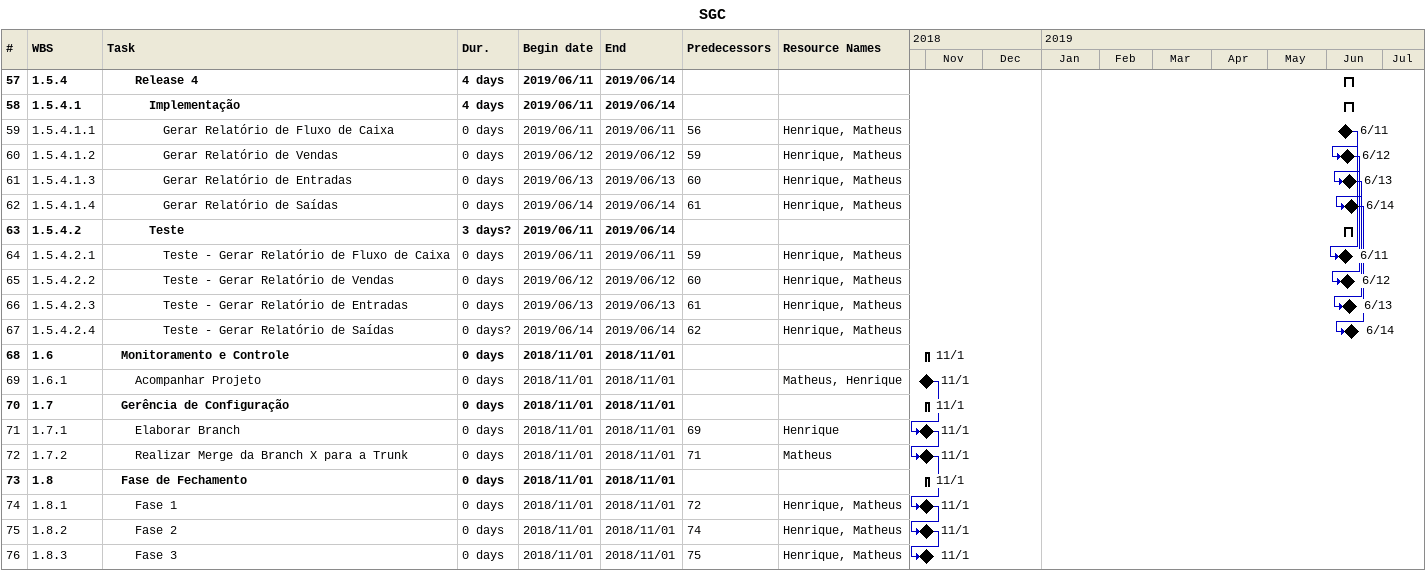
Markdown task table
SGC

| ID | WBS | Task | Duration | Start | Finish | Predecessors | Resources |
|---|---|---|---|---|---|---|---|
| 57 | 1.5.4 | **Release 4** | 4d | 2019-06-11 | 2019-06-14 |  |  |
| 58 | 1.5.4.1 | **Implementação** | 4d | 2019-06-11 | 2019-06-14 |  |  |
| 59 | 1.5.4.1.1 | Gerar Relatório de Fluxo de Caixa | 0d | 2019-06-11 | 2019-06-11 | 56 | Henrique, Matheus |
| 60 | 1.5.4.1.2 | Gerar Relatório de Vendas | 0d | 2019-06-12 | 2019-06-12 | 59 | Henrique, Matheus |
| 61 | 1.5.4.1.3 | Gerar Relatório de Entradas | 0d | 2019-06-13 | 2019-06-13 | 60 | Henrique, Matheus |
| 62 | 1.5.4.1.4 | Gerar Relatório de Saídas | 0d | 2019-06-14 | 2019-06-14 | 61 | Henrique, Matheus |
| 63 | 1.5.4.2 | **Teste** | 3d? | 2019-06-11 | 2019-06-14 |  |  |
| 64 | 1.5.4.2.1 | Teste - Gerar Relatório de Fluxo de Caixa | 0d | 2019-06-11 | 2019-06-11 | 59 | Henrique, Matheus |
| 65 | 1.5.4.2.2 | Teste - Gerar Relatório de Vendas | 0d | 2019-06-12 | 2019-06-12 | 60 | Henrique, Matheus |
| 66 | 1.5.4.2.3 | Teste - Gerar Relatório de Entradas | 0d | 2019-06-13 | 2019-06-13 | 61 | Henrique, Matheus |
| 67 | 1.5.4.2.4 | Teste - Gerar Relatório de Saídas | 0d? | 2019-06-14 | 2019-06-14 | 62 | Henrique, Matheus |
| 68 | 1.6 | **Monitoramento e Controle** | 0d | 2018-11-01 | 2018-11-01 |  |  |
| 69 | 1.6.1 | Acompanhar Projeto | 0d | 2018-11-01 | 2018-11-01 |  | Matheus, Henrique |
| 70 | 1.7 | **Gerência de Configuração** | 0d | 2018-11-01 | 2018-11-01 |  |  |
| 71 | 1.7.1 | Elaborar Branch | 0d | 2018-11-01 | 2018-11-01 | 69 | Henrique |
| 72 | 1.7.2 | Realizar Merge da Branch X para a Trunk | 0d | 2018-11-01 | 2018-11-01 | 71 | Matheus |
| 73 | 1.8 | **Fase de Fechamento** | 0d | 2018-11-01 | 2018-11-01 |  |  |
| 74 | 1.8.1 | Fase 1 | 0d | 2018-11-01 | 2018-11-01 | 72 | Henrique, Matheus |
| 75 | 1.8.2 | Fase 2 | 0d | 2018-11-01 | 2018-11-01 | 74 | Henrique, Matheus |
| 76 | 1.8.3 | Fase 3 | 0d | 2018-11-01 | 2018-11-01 | 75 | Henrique, Matheus |
